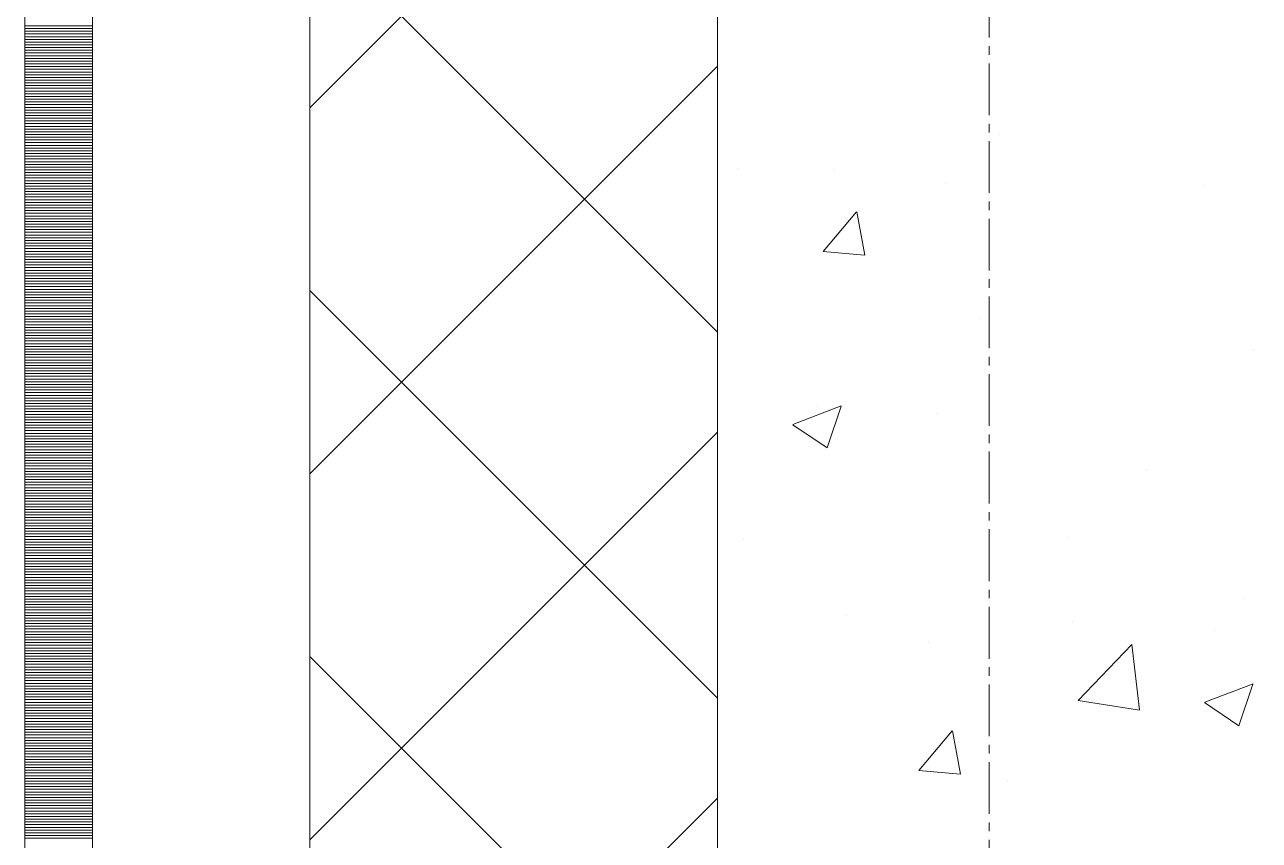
# Model space of a CAD drawing. Header units: millimetres. Extents: x 470010 to 1231400, y -134005 to 421770.
# Drawn here: x 672518.6 to 672973.1, y -68086.3 to -67786.1 of the extents above; entities that cross this region are included whole.
import ezdxf
from ezdxf.enums import TextEntityAlignment as Align

# ---------------------------------------------------------------- set-up
doc = ezdxf.new("R2010")
doc.units = ezdxf.units.MM
doc.linetypes.add('CENTER2', pattern=[28.575, 19.05, -3.175, 3.175, -3.175])
doc.linetypes.add('DASHED', pattern=[19.05, 12.7, -6.35])
doc.layers.get('Defpoints').update_dxf_attribs({"color": 140})
doc.layers.add('АР_Делит', color=120, linetype='Continuous', lineweight=0, plot=False)
for name, color, linetype, lineweight in [('АР_Стены ПЕНОблок', 52, 'Continuous', 20), ('АР_Тонкая', 254, 'Continuous', 5), ('АР_Утеплитель', 31, 'Continuous', 0), ('АР_Штриховка', 8, 'Continuous', 0)]:
    doc.layers.add(name, color=color, linetype=linetype, lineweight=lineweight)
doc.layers.add('РД_Оси_100', color=7, linetype='Continuous', lineweight=0, true_color=0x525252)
doc.styles.add('style1', font='ARIALN.TTF')

# ---------------------------------------------------------------- blocks, each defined once
blk = doc.blocks.new('СОШ_2200_АР_ОСИ_М100_28.05.24')
at = {"layer": 'АР_Делит', "color": 251, "linetype": 'DASHED', "true_color": 0x636466}
blk.add_lwpolyline([(114955, 135155), (114955, -355), (93595.036, -355), (93595.036, 13855), (94145, 13855), (94145, 68320), (66055, 68320), (66055, 13857.73), (83455, 13857.73), (83455, -355), (45245, -355), (45245, 13145), (44695, 13145), (44695, 26755), (45245, 26755), (45245, 68320), (20455, 68320), (20455, 26755), (27955, 26755), (27955, 13145), (-355, 13145), (-355, 100855)], dxfattribs=at)
at = {"layer": 'РД_Оси_100', "color": 251, "linetype": 'CENTER2', "true_color": 0x636466}
blk.add_line((0, -6155), (0, 139938.679), dxfattribs=at)
blk = doc.blocks.new('A$C9108343f')
at = {"layer": 'АР_Стены ПЕНОблок', "color": 18, "linetype": 'Continuous', "lineweight": 20, "true_color": 0x000000}
blk.add_line((7054.96, 97555), (7054.96, 21355), dxfattribs=at)
at = {"layer": 'АР_Тонкая', "color": 18, "linetype": 'Continuous', "lineweight": 5, "true_color": 0x000000}
for p, q in [((6799.96, 97555), (6799.96, 21355)), ((6824.96, 97555), (6824.96, 21355)), ((6824.96, 21355), (6824.96, 97555)), ((6904.96, 21355), (6904.96, 97555))]:
    blk.add_line(p, q, dxfattribs=at)
at = {"layer": 'АР_Утеплитель', "color": 18, "linetype": 'Continuous', "lineweight": 0, "true_color": 0x000000}
for p, q in [((6904.96, 97555), (6904.96, 21355)), ((7054.96, 21355), (7054.96, 97555))]:
    blk.add_line(p, q, dxfattribs=at)
at = {"layer": 'АР_Штриховка', "color": 18, "linetype": 'Continuous', "lineweight": 0, "true_color": 0x000000}
for p, q in [((6904.96, 32549.61), (7054.96, 32699.61)), ((7054.96, 32467.04), (6904.96, 32617.04)), ((6799.96, 32579.75), (6824.96, 32579.75)), ((6799.96, 32578.75), (6824.96, 32578.75)), ((6799.96, 32577.75), (6824.96, 32577.75)), ((6799.96, 32576.75), (6824.96, 32576.75)), ((6799.96, 32575.75), (6824.96, 32575.75)), ((6799.96, 32574.75), (6824.96, 32574.75)), ((6799.96, 32573.75), (6824.96, 32573.75)), ((6799.96, 32572.75), (6824.96, 32572.75)), ((6799.96, 32571.75), (6824.96, 32571.75)), ((6799.96, 32570.75), (6824.96, 32570.75)), ((6799.96, 32569.75), (6824.96, 32569.75)), ((6799.96, 32568.75), (6824.96, 32568.75)), ((6799.96, 32567.75), (6824.96, 32567.75)), ((6799.96, 32566.75), (6824.96, 32566.75)), ((6799.96, 32565.75), (6824.96, 32565.75)), ((6799.96, 32564.75), (6824.96, 32564.75)), ((6799.96, 32563.75), (6824.96, 32563.75)), ((6799.96, 32562.75), (6824.96, 32562.75)), ((6799.96, 32561.75), (6824.96, 32561.75)), ((6799.96, 32560.75), (6824.96, 32560.75)), ((6904.96, 32414.91), (7054.96, 32564.91)), ((6799.96, 32559.75), (6824.96, 32559.75)), ((6799.96, 32558.75), (6824.96, 32558.75)), ((6799.96, 32557.75), (6824.96, 32557.75)), ((6799.96, 32556.75), (6824.96, 32556.75)), ((6799.96, 32555.75), (6824.96, 32555.75)), ((6799.96, 32554.75), (6824.96, 32554.75)), ((6799.96, 32553.75), (6824.96, 32553.75)), ((6799.96, 32552.75), (6824.96, 32552.75)), ((6799.96, 32551.75), (6824.96, 32551.75)), ((6799.96, 32550.75), (6824.96, 32550.75)), ((6799.96, 32549.75), (6824.96, 32549.75)), ((6799.96, 32548.75), (6824.96, 32548.75)), ((6799.96, 32547.75), (6824.96, 32547.75)), ((6799.96, 32546.75), (6824.96, 32546.75)), ((6799.96, 32545.75), (6824.96, 32545.75)), ((6799.96, 32544.75), (6824.96, 32544.75)), ((6799.96, 32543.75), (6824.96, 32543.75)), ((6799.96, 32542.75), (6824.96, 32542.75)), ((6799.96, 32541.75), (6824.96, 32541.75)), ((6799.96, 32540.75), (6824.96, 32540.75)), ((6799.96, 32539.75), (6824.96, 32539.75)), ((6799.96, 32538.75), (6824.96, 32538.75)), ((6799.96, 32537.75), (6824.96, 32537.75)), ((7158.79, 32539.87), (7158.79, 32539.87)), ((6799.96, 32536.75), (6824.96, 32536.75)), ((6799.96, 32535.75), (6824.96, 32535.75)), ((6799.96, 32534.75), (6824.96, 32534.75)), ((6799.96, 32533.75), (6824.96, 32533.75)), ((6799.96, 32532.75), (6824.96, 32532.75)), ((6799.96, 32531.75), (6824.96, 32531.75)), ((6799.96, 32530.75), (6824.96, 32530.75)), ((6799.96, 32529.75), (6824.96, 32529.75)), ((6799.96, 32528.75), (6824.96, 32528.75)), ((6799.96, 32527.75), (6824.96, 32527.75)), ((6799.96, 32526.75), (6824.96, 32526.75)), ((6799.96, 32525.75), (6824.96, 32525.75)), ((6799.96, 32524.75), (6824.96, 32524.75)), ((7062.6, 32527.2), (7062.6, 32527.2)), ((7098.23, 32526.78), (7098.23, 32526.78)), ((6799.96, 32523.75), (6824.96, 32523.75)), ((6799.96, 32522.75), (6824.96, 32522.75)), ((6799.96, 32521.75), (6824.96, 32521.75)), ((6799.96, 32520.75), (6824.96, 32520.75)), ((6799.96, 32519.75), (6824.96, 32519.75)), ((7138.99, 32521.77), (7138.99, 32521.77)), ((7233.82, 32521.05), (7233.82, 32521.05)), ((6799.96, 32518.75), (6824.96, 32518.75)), ((6799.96, 32517.75), (6824.96, 32517.75)), ((6799.96, 32516.75), (6824.96, 32516.75)), ((6799.96, 32515.75), (6824.96, 32515.75)), ((6799.96, 32514.75), (6824.96, 32514.75)), ((6799.96, 32513.75), (6824.96, 32513.75)), ((6799.96, 32512.75), (6824.96, 32512.75)), ((6799.96, 32511.75), (6824.96, 32511.75)), ((6799.96, 32510.75), (6824.96, 32510.75)), ((7093.9, 32496.68), (7106.14, 32511.27)), ((7109.23, 32495.38), (7106.29, 32511.3)), ((6799.96, 32509.75), (6824.96, 32509.75)), ((6799.96, 32508.75), (6824.96, 32508.75)), ((6799.96, 32507.75), (6824.96, 32507.75)), ((6799.96, 32506.75), (6824.96, 32506.75)), ((6799.96, 32505.75), (6824.96, 32505.75)), ((6799.96, 32504.75), (6824.96, 32504.75)), ((6799.96, 32503.75), (6824.96, 32503.75)), ((6799.96, 32502.75), (6824.96, 32502.75)), ((6799.96, 32501.75), (6824.96, 32501.75)), ((6799.96, 32500.75), (6824.96, 32500.75)), ((6799.96, 32499.75), (6824.96, 32499.75)), ((6799.96, 32498.75), (6824.96, 32498.75)), ((6799.96, 32497.75), (6824.96, 32497.75)), ((6799.96, 32496.75), (6824.96, 32496.75)), ((6799.96, 32495.75), (6824.96, 32495.75)), ((6799.96, 32494.75), (6824.96, 32494.75)), ((6799.96, 32493.75), (6824.96, 32493.75)), ((6799.96, 32492.75), (6824.96, 32492.75)), ((7093.9, 32496.68), (7109.08, 32495.35)), ((6799.96, 32491.75), (6824.96, 32491.75)), ((6799.96, 32490.75), (6824.96, 32490.75)), ((6799.96, 32489.75), (6824.96, 32489.75)), ((6799.96, 32488.75), (6824.96, 32488.75)), ((6799.96, 32487.75), (6824.96, 32487.75)), ((6799.96, 32486.75), (6824.96, 32486.75)), ((6799.96, 32485.75), (6824.96, 32485.75)), ((6799.96, 32484.75), (6824.96, 32484.75)), ((6799.96, 32483.75), (6824.96, 32483.75)), ((6799.96, 32482.75), (6824.96, 32482.75)), ((6799.96, 32481.75), (6824.96, 32481.75)), ((6799.96, 32480.75), (6824.96, 32480.75)), ((6799.96, 32479.75), (6824.96, 32479.75)), ((6799.96, 32478.75), (6824.96, 32478.75)), ((7054.96, 32332.34), (6904.96, 32482.34)), ((6799.96, 32477.75), (6824.96, 32477.75)), ((6799.96, 32476.75), (6824.96, 32476.75)), ((6799.96, 32475.75), (6824.96, 32475.75)), ((6799.96, 32474.75), (6824.96, 32474.75)), ((6799.96, 32473.75), (6824.96, 32473.75)), ((6799.96, 32472.75), (6824.96, 32472.75)), ((6799.96, 32471.75), (6824.96, 32471.75)), ((6799.96, 32470.75), (6824.96, 32470.75)), ((6799.96, 32469.75), (6824.96, 32469.75)), ((7151.96, 32472.06), (7151.96, 32472.06)), ((6799.96, 32468.75), (6824.96, 32468.75)), ((6799.96, 32467.75), (6824.96, 32467.75)), ((6799.96, 32466.75), (6824.96, 32466.75)), ((6799.96, 32465.75), (6824.96, 32465.75)), ((6799.96, 32464.75), (6824.96, 32464.75)), ((6799.96, 32463.75), (6824.96, 32463.75)), ((6799.96, 32462.75), (6824.96, 32462.75)), ((6799.96, 32461.75), (6824.96, 32461.75)), ((6799.96, 32460.75), (6824.96, 32460.75)), ((7252.39, 32460.8), (7252.39, 32460.8)), ((6799.96, 32459.75), (6824.96, 32459.75)), ((6799.96, 32458.75), (6824.96, 32458.75)), ((6799.96, 32457.75), (6824.96, 32457.75)), ((6799.96, 32456.75), (6824.96, 32456.75)), ((6799.96, 32455.75), (6824.96, 32455.75)), ((6799.96, 32454.75), (6824.96, 32454.75)), ((6799.96, 32453.75), (6824.96, 32453.75)), ((6799.96, 32452.75), (6824.96, 32452.75)), ((6799.96, 32451.75), (6824.96, 32451.75)), ((6799.96, 32450.75), (6824.96, 32450.75)), ((6799.96, 32449.75), (6824.96, 32449.75)), ((6799.96, 32448.75), (6824.96, 32448.75)), ((6799.96, 32447.75), (6824.96, 32447.75)), ((6799.96, 32446.75), (6824.96, 32446.75)), ((6799.96, 32445.75), (6824.96, 32445.75)), ((6799.96, 32444.75), (6824.96, 32444.75)), ((6799.96, 32443.75), (6824.96, 32443.75)), ((6799.96, 32442.75), (6824.96, 32442.75)), ((6799.96, 32441.75), (6824.96, 32441.75)), ((6799.96, 32440.75), (6824.96, 32440.75)), ((6799.96, 32439.75), (6824.96, 32439.75)), ((6799.96, 32438.75), (6824.96, 32438.75)), ((6799.96, 32437.75), (6824.96, 32437.75)), ((7082.74, 32433.05), (7100.53, 32439.88)), ((7091.97, 32439.69), (7091.97, 32439.69)), ((7095.33, 32424.4), (7100.48, 32439.75)), ((6799.96, 32436.75), (6824.96, 32436.75)), ((6799.96, 32435.75), (6824.96, 32435.75)), ((6799.96, 32434.75), (6824.96, 32434.75)), ((6799.96, 32433.75), (6824.96, 32433.75)), ((7135.9, 32437.21), (7135.9, 32437.21)), ((6799.96, 32432.75), (6824.96, 32432.75)), ((6799.96, 32431.75), (6824.96, 32431.75)), ((6799.96, 32430.75), (6824.96, 32430.75)), ((6799.96, 32429.75), (6824.96, 32429.75)), ((6799.96, 32428.75), (6824.96, 32428.75)), ((6904.96, 32280.2), (7054.96, 32430.2)), ((7082.69, 32432.93), (7095.32, 32424.4)), ((6799.96, 32427.75), (6824.96, 32427.75)), ((6799.96, 32426.75), (6824.96, 32426.75)), ((6799.96, 32425.75), (6824.96, 32425.75)), ((6799.96, 32424.75), (6824.96, 32424.75)), ((6799.96, 32423.75), (6824.96, 32423.75)), ((6799.96, 32422.75), (6824.96, 32422.75)), ((6799.96, 32421.75), (6824.96, 32421.75)), ((6799.96, 32420.75), (6824.96, 32420.75)), ((6799.96, 32419.75), (6824.96, 32419.75)), ((6799.96, 32418.75), (6824.96, 32418.75)), ((6799.96, 32417.75), (6824.96, 32417.75)), ((6799.96, 32416.75), (6824.96, 32416.75)), ((6799.96, 32415.75), (6824.96, 32415.75)), ((7212.82, 32416.29), (7212.82, 32416.29)), ((6799.96, 32414.75), (6824.96, 32414.75)), ((6799.96, 32413.75), (6824.96, 32413.75)), ((6799.96, 32412.75), (6824.96, 32412.75)), ((6799.96, 32411.75), (6824.96, 32411.75)), ((6799.96, 32410.75), (6824.96, 32410.75)), ((6799.96, 32409.75), (6824.96, 32409.75)), ((6799.96, 32408.75), (6824.96, 32408.75)), ((6799.96, 32407.75), (6824.96, 32407.75)), ((6799.96, 32406.75), (6824.96, 32406.75)), ((6799.96, 32405.75), (6824.96, 32405.75)), ((6799.96, 32404.75), (6824.96, 32404.75)), ((6799.96, 32403.75), (6824.96, 32403.75)), ((6799.96, 32402.75), (6824.96, 32402.75)), ((6799.96, 32401.75), (6824.96, 32401.75)), ((6799.96, 32400.75), (6824.96, 32400.75)), ((6799.96, 32399.75), (6824.96, 32399.75)), ((6799.96, 32398.75), (6824.96, 32398.75)), ((6799.96, 32397.75), (6824.96, 32397.75)), ((6799.96, 32396.75), (6824.96, 32396.75)), ((6799.96, 32395.75), (6824.96, 32395.75)), ((6799.96, 32394.75), (6824.96, 32394.75)), ((6799.96, 32393.75), (6824.96, 32393.75)), ((6799.96, 32392.75), (6824.96, 32392.75)), ((6799.96, 32391.75), (6824.96, 32391.75)), ((6799.96, 32390.75), (6824.96, 32390.75)), ((6799.96, 32389.75), (6824.96, 32389.75)), ((6799.96, 32388.75), (6824.96, 32388.75)), ((6799.96, 32387.75), (6824.96, 32387.75)), ((7064.69, 32390.86), (7064.69, 32390.86)), ((7184.36, 32391.25), (7184.36, 32391.25)), ((6799.96, 32386.75), (6824.96, 32386.75)), ((6799.96, 32385.75), (6824.96, 32385.75)), ((6799.96, 32384.75), (6824.96, 32384.75)), ((6799.96, 32383.75), (6824.96, 32383.75)), ((6799.96, 32382.75), (6824.96, 32382.75)), ((6799.96, 32381.75), (6824.96, 32381.75)), ((6799.96, 32380.75), (6824.96, 32380.75)), ((6799.96, 32379.75), (6824.96, 32379.75)), ((6799.96, 32378.75), (6824.96, 32378.75)), ((6799.96, 32377.75), (6824.96, 32377.75)), ((6799.96, 32376.75), (6824.96, 32376.75)), ((6799.96, 32375.75), (6824.96, 32375.75)), ((6799.96, 32374.75), (6824.96, 32374.75)), ((6799.96, 32373.75), (6824.96, 32373.75)), ((6799.96, 32372.75), (6824.96, 32372.75)), ((6799.96, 32371.75), (6824.96, 32371.75)), ((6799.96, 32370.75), (6824.96, 32370.75)), ((6799.96, 32369.75), (6824.96, 32369.75)), ((6799.96, 32368.75), (6824.96, 32368.75)), ((6799.96, 32367.75), (6824.96, 32367.75)), ((6799.96, 32366.75), (6824.96, 32366.75)), ((6799.96, 32365.75), (6824.96, 32365.75)), ((7249.15, 32369), (7249.15, 32369)), ((6799.96, 32364.75), (6824.96, 32364.75)), ((6799.96, 32363.75), (6824.96, 32363.75)), ((6799.96, 32362.75), (6824.96, 32362.75)), ((6799.96, 32361.75), (6824.96, 32361.75)), ((6799.96, 32360.75), (6824.96, 32360.75)), ((7102.32, 32362.86), (7102.32, 32362.86)), ((7185.57, 32360.62), (7185.57, 32360.62)), ((6799.96, 32359.75), (6824.96, 32359.75)), ((6799.96, 32358.75), (6824.96, 32358.75)), ((6799.96, 32357.75), (6824.96, 32357.75)), ((6799.96, 32356.75), (6824.96, 32356.75)), ((7237.92, 32357.13), (7237.92, 32357.13)), ((6799.96, 32355.75), (6824.96, 32355.75)), ((6799.96, 32354.75), (6824.96, 32354.75)), ((6799.96, 32353.75), (6824.96, 32353.75)), ((6799.96, 32352.75), (6824.96, 32352.75)), ((6799.96, 32351.75), (6824.96, 32351.75)), ((7132.81, 32352.66), (7132.81, 32352.66)), ((7187.73, 32331.45), (7207.51, 32352.07)), ((7210.36, 32327.95), (7207.56, 32352.07)), ((6799.96, 32350.75), (6824.96, 32350.75)), ((6799.96, 32349.75), (6824.96, 32349.75)), ((6799.96, 32348.75), (6824.96, 32348.75)), ((6799.96, 32347.75), (6824.96, 32347.75)), ((7054.96, 32197.64), (6904.96, 32347.64)), ((6799.96, 32346.75), (6824.96, 32346.75)), ((6799.96, 32345.75), (6824.96, 32345.75)), ((6799.96, 32344.75), (6824.96, 32344.75)), ((6799.96, 32343.75), (6824.96, 32343.75)), ((6799.96, 32342.75), (6824.96, 32342.75)), ((6799.96, 32341.75), (6824.96, 32341.75)), ((6799.96, 32340.75), (6824.96, 32340.75)), ((6799.96, 32339.75), (6824.96, 32339.75)), ((6799.96, 32338.75), (6824.96, 32338.75)), ((6799.96, 32337.75), (6824.96, 32337.75)), ((6799.96, 32336.75), (6824.96, 32336.75)), ((6799.96, 32335.75), (6824.96, 32335.75)), ((6799.96, 32334.75), (6824.96, 32334.75)), ((6799.96, 32333.75), (6824.96, 32333.75)), ((7234.36, 32330.79), (7252.14, 32337.61)), ((7246.95, 32322.14), (7252.1, 32337.48)), ((6799.96, 32332.75), (6824.96, 32332.75)), ((6799.96, 32331.75), (6824.96, 32331.75)), ((6799.96, 32330.75), (6824.96, 32330.75)), ((6799.96, 32329.75), (6824.96, 32329.75)), ((6799.96, 32328.75), (6824.96, 32328.75)), ((7187.76, 32331.38), (7210.35, 32327.87)), ((7234.3, 32330.66), (7246.93, 32322.14)), ((6799.96, 32327.75), (6824.96, 32327.75)), ((6799.96, 32326.75), (6824.96, 32326.75)), ((6799.96, 32325.75), (6824.96, 32325.75)), ((6799.96, 32324.75), (6824.96, 32324.75)), ((6799.96, 32323.75), (6824.96, 32323.75)), ((6799.96, 32322.75), (6824.96, 32322.75)), ((6799.96, 32321.75), (6824.96, 32321.75)), ((6799.96, 32320.75), (6824.96, 32320.75)), ((6799.96, 32319.75), (6824.96, 32319.75)), ((7129.14, 32305.62), (7141.39, 32320.22)), ((7144.47, 32304.32), (7141.54, 32320.24)), ((6799.96, 32318.75), (6824.96, 32318.75)), ((6799.96, 32317.75), (6824.96, 32317.75)), ((6799.96, 32316.75), (6824.96, 32316.75)), ((6799.96, 32315.75), (6824.96, 32315.75)), ((6799.96, 32314.75), (6824.96, 32314.75)), ((6799.96, 32313.75), (6824.96, 32313.75)), ((6799.96, 32312.75), (6824.96, 32312.75)), ((6799.96, 32311.75), (6824.96, 32311.75)), ((6799.96, 32310.75), (6824.96, 32310.75)), ((6799.96, 32309.75), (6824.96, 32309.75)), ((6799.96, 32308.75), (6824.96, 32308.75)), ((6799.96, 32307.75), (6824.96, 32307.75)), ((6799.96, 32306.75), (6824.96, 32306.75)), ((6799.96, 32305.75), (6824.96, 32305.75)), ((6799.96, 32304.75), (6824.96, 32304.75)), ((6799.96, 32303.75), (6824.96, 32303.75)), ((6799.96, 32302.75), (6824.96, 32302.75)), ((6799.96, 32301.75), (6824.96, 32301.75)), ((7129.14, 32305.62), (7144.32, 32304.29)), ((7161.7, 32301.97), (7161.7, 32301.97)), ((6799.96, 32300.75), (6824.96, 32300.75)), ((6799.96, 32299.75), (6824.96, 32299.75)), ((6799.96, 32298.75), (6824.96, 32298.75)), ((6799.96, 32297.75), (6824.96, 32297.75)), ((6799.96, 32296.75), (6824.96, 32296.75)), ((6799.96, 32295.75), (6824.96, 32295.75)), ((6799.96, 32294.75), (6824.96, 32294.75)), ((6799.96, 32293.75), (6824.96, 32293.75)), ((6799.96, 32292.75), (6824.96, 32292.75)), ((6904.96, 32145.5), (7054.96, 32295.5)), ((6799.96, 32291.75), (6824.96, 32291.75)), ((6799.96, 32290.75), (6824.96, 32290.75)), ((6799.96, 32289.75), (6824.96, 32289.75)), ((6799.96, 32288.75), (6824.96, 32288.75)), ((6799.96, 32287.75), (6824.96, 32287.75)), ((6799.96, 32286.75), (6824.96, 32286.75)), ((6799.96, 32285.75), (6824.96, 32285.75)), ((6799.96, 32284.75), (6824.96, 32284.75)), ((6799.96, 32283.75), (6824.96, 32283.75)), ((6799.96, 32282.75), (6824.96, 32282.75)), ((6799.96, 32281.75), (6824.96, 32281.75)), ((6799.96, 32280.75), (6824.96, 32280.75))]:
    blk.add_line(p, q, dxfattribs=at)
at = {"layer": 'РД_Оси_100'}
blk.add_blockref('СОШ_2200_АР_ОСИ_М100_28.05.24', (7154.96, 6755), dxfattribs=at)
at = {"layer": 'Defpoints', "color": 18, "true_color": 0x000000, "style": 'style1'}
for p in [(143949.34, 316089.12), (143974.98, 281639.5), (143890.4, 273244.71), (143839.99, 264276.81), (143967.75, 254892.38), (12251.96, 104178.14), (12382.58, 96023.14)]:
    blk.add_attdef('АР-ПОМЕЩЕНИЕ:НАИМЕНОВАНИЕ', text='', height=100, dxfattribs=at).set_placement(p, align=Align.MIDDLE)
at = {"layer": 'Defpoints', "color": 18, "true_color": 0x000000, "style": 'style1', "flags": 8}
for p in [(143951.3, 279099.09), (143848.34, 269251.11), (143875.33, 260094.25), (144049.74, 250824.7), (163419.28, 238153.36), (155897.46, 237965.97), (183037.2, 237965.97), (143342.94, 237876.19)]:
    blk.add_attdef('АР-ПОМЕЩЕНИЕ:НАИМЕНОВАНИЕ', text='', height=100, dxfattribs=at).set_placement(p, align=Align.MIDDLE)

msp = doc.modelspace()

# ---------------------------------------------------------------- linework, layer by layer
at = {"layer": 'АР_Стены ПЕНОблок', "color": 18, "linetype": 'Continuous', "lineweight": 20, "true_color": 0x000000}
msp.add_line((672773.57, -2811.242), (672773.57, -79011.242), dxfattribs=at)
at = {"layer": 'АР_Тонкая', "color": 18, "linetype": 'Continuous', "lineweight": 5, "true_color": 0x000000}
for p, q in [((672518.57, -2811.242), (672518.57, -79011.242)), ((672543.57, -2811.242), (672543.57, -79011.242)), ((672543.57, -79011.242), (672543.57, -2811.242)), ((672623.57, -79011.242), (672623.57, -2811.242))]:
    msp.add_line(p, q, dxfattribs=at)
at = {"layer": 'АР_Утеплитель', "color": 18, "linetype": 'Continuous', "lineweight": 0, "true_color": 0x000000}
for p, q in [((672623.57, -2811.242), (672623.57, -79011.242)), ((672773.57, -79011.242), (672773.57, -2811.242))]:
    msp.add_line(p, q, dxfattribs=at)
at = {"layer": 'АР_Штриховка', "color": 18, "linetype": 'Continuous', "lineweight": 0, "true_color": 0x000000}
for p, q in [((672623.57, -67816.63), (672773.57, -67666.63)), ((672773.57, -67899.197), (672623.57, -67749.197)), ((672518.57, -67786.492), (672543.57, -67786.492)), ((672518.57, -67787.492), (672543.57, -67787.492)), ((672518.57, -67788.492), (672543.57, -67788.492)), ((672518.57, -67789.492), (672543.57, -67789.492)), ((672518.57, -67790.492), (672543.57, -67790.492)), ((672518.57, -67791.492), (672543.57, -67791.492)), ((672518.57, -67792.492), (672543.57, -67792.492)), ((672518.57, -67793.492), (672543.57, -67793.492)), ((672518.57, -67794.492), (672543.57, -67794.492)), ((672518.57, -67795.492), (672543.57, -67795.492)), ((672518.57, -67796.492), (672543.57, -67796.492)), ((672518.57, -67797.492), (672543.57, -67797.492)), ((672518.57, -67798.492), (672543.57, -67798.492)), ((672518.57, -67799.492), (672543.57, -67799.492)), ((672518.57, -67800.492), (672543.57, -67800.492)), ((672518.57, -67801.492), (672543.57, -67801.492)), ((672623.57, -67951.334), (672773.57, -67801.334)), ((672518.57, -67802.492), (672543.57, -67802.492)), ((672518.57, -67803.492), (672543.57, -67803.492)), ((672518.57, -67804.492), (672543.57, -67804.492)), ((672518.57, -67805.492), (672543.57, -67805.492)), ((672518.57, -67806.492), (672543.57, -67806.492)), ((672518.57, -67807.492), (672543.57, -67807.492)), ((672518.57, -67808.492), (672543.57, -67808.492)), ((672518.57, -67809.492), (672543.57, -67809.492)), ((672518.57, -67810.492), (672543.57, -67810.492)), ((672518.57, -67811.492), (672543.57, -67811.492)), ((672518.57, -67812.492), (672543.57, -67812.492)), ((672518.57, -67813.492), (672543.57, -67813.492)), ((672518.57, -67814.492), (672543.57, -67814.492)), ((672518.57, -67815.492), (672543.57, -67815.492)), ((672518.57, -67816.492), (672543.57, -67816.492)), ((672518.57, -67817.492), (672543.57, -67817.492)), ((672518.57, -67818.492), (672543.57, -67818.492)), ((672518.57, -67819.492), (672543.57, -67819.492)), ((672518.57, -67820.492), (672543.57, -67820.492)), ((672518.57, -67821.492), (672543.57, -67821.492)), ((672518.57, -67822.492), (672543.57, -67822.492)), ((672518.57, -67823.492), (672543.57, -67823.492)), ((672518.57, -67824.492), (672543.57, -67824.492)), ((672518.57, -67825.492), (672543.57, -67825.492)), ((672518.57, -67826.492), (672543.57, -67826.492)), ((672518.57, -67827.492), (672543.57, -67827.492)), ((672518.57, -67828.492), (672543.57, -67828.492)), ((672518.57, -67829.492), (672543.57, -67829.492)), ((672518.57, -67830.492), (672543.57, -67830.492)), ((672518.57, -67831.492), (672543.57, -67831.492)), ((672518.57, -67832.492), (672543.57, -67832.492)), ((672518.57, -67833.492), (672543.57, -67833.492)), ((672518.57, -67834.492), (672543.57, -67834.492)), ((672518.57, -67835.492), (672543.57, -67835.492)), ((672518.57, -67836.492), (672543.57, -67836.492)), ((672518.57, -67837.492), (672543.57, -67837.492)), ((672518.57, -67838.492), (672543.57, -67838.492)), ((672518.57, -67839.492), (672543.57, -67839.492)), ((672518.57, -67840.492), (672543.57, -67840.492)), ((672518.57, -67841.492), (672543.57, -67841.492)), ((672518.57, -67842.492), (672543.57, -67842.492)), ((672518.57, -67843.492), (672543.57, -67843.492)), ((672518.57, -67844.492), (672543.57, -67844.492)), ((672518.57, -67845.492), (672543.57, -67845.492)), ((672518.57, -67846.492), (672543.57, -67846.492)), ((672518.57, -67847.492), (672543.57, -67847.492)), ((672518.57, -67848.492), (672543.57, -67848.492)), ((672518.57, -67849.492), (672543.57, -67849.492)), ((672518.57, -67850.492), (672543.57, -67850.492)), ((672518.57, -67851.492), (672543.57, -67851.492)), ((672518.57, -67852.492), (672543.57, -67852.492)), ((672518.57, -67853.492), (672543.57, -67853.492)), ((672518.57, -67854.492), (672543.57, -67854.492)), ((672518.57, -67855.492), (672543.57, -67855.492)), ((672518.57, -67856.492), (672543.57, -67856.492)), ((672812.509, -67869.563), (672824.755, -67854.969)), ((672827.844, -67870.867), (672824.907, -67854.945)), ((672518.57, -67857.492), (672543.57, -67857.492)), ((672518.57, -67858.492), (672543.57, -67858.492)), ((672518.57, -67859.492), (672543.57, -67859.492)), ((672518.57, -67860.492), (672543.57, -67860.492)), ((672518.57, -67861.492), (672543.57, -67861.492)), ((672518.57, -67862.492), (672543.57, -67862.492)), ((672518.57, -67863.492), (672543.57, -67863.492)), ((672518.57, -67864.492), (672543.57, -67864.492)), ((672518.57, -67865.492), (672543.57, -67865.492)), ((672518.57, -67866.492), (672543.57, -67866.492)), ((672518.57, -67867.492), (672543.57, -67867.492)), ((672518.57, -67868.492), (672543.57, -67868.492)), ((672518.57, -67869.492), (672543.57, -67869.492)), ((672518.57, -67870.492), (672543.57, -67870.492)), ((672812.509, -67869.567), (672827.691, -67870.895)), ((672518.57, -67871.492), (672543.57, -67871.492)), ((672518.57, -67872.492), (672543.57, -67872.492)), ((672518.57, -67873.492), (672543.57, -67873.492)), ((672518.57, -67874.492), (672543.57, -67874.492)), ((672518.57, -67875.492), (672543.57, -67875.492)), ((672518.57, -67876.492), (672543.57, -67876.492)), ((672518.57, -67877.492), (672543.57, -67877.492)), ((672518.57, -67878.492), (672543.57, -67878.492)), ((672518.57, -67879.492), (672543.57, -67879.492)), ((672518.57, -67880.492), (672543.57, -67880.492)), ((672518.57, -67881.492), (672543.57, -67881.492)), ((672518.57, -67882.492), (672543.57, -67882.492)), ((672518.57, -67883.492), (672543.57, -67883.492)), ((672773.57, -68033.901), (672623.57, -67883.901)), ((672518.57, -67884.492), (672543.57, -67884.492)), ((672518.57, -67885.492), (672543.57, -67885.492)), ((672518.57, -67886.492), (672543.57, -67886.492)), ((672518.57, -67887.492), (672543.57, -67887.492)), ((672518.57, -67888.492), (672543.57, -67888.492)), ((672518.57, -67889.492), (672543.57, -67889.492)), ((672518.57, -67890.492), (672543.57, -67890.492)), ((672518.57, -67891.492), (672543.57, -67891.492)), ((672518.57, -67892.492), (672543.57, -67892.492)), ((672518.57, -67893.492), (672543.57, -67893.492)), ((672518.57, -67894.492), (672543.57, -67894.492)), ((672518.57, -67895.492), (672543.57, -67895.492)), ((672518.57, -67896.492), (672543.57, -67896.492)), ((672518.57, -67897.492), (672543.57, -67897.492)), ((672518.57, -67898.492), (672543.57, -67898.492)), ((672518.57, -67899.492), (672543.57, -67899.492)), ((672518.57, -67900.492), (672543.57, -67900.492)), ((672518.57, -67901.492), (672543.57, -67901.492)), ((672518.57, -67902.492), (672543.57, -67902.492)), ((672518.57, -67903.492), (672543.57, -67903.492)), ((672518.57, -67904.492), (672543.57, -67904.492)), ((672518.57, -67905.492), (672543.57, -67905.492)), ((672518.57, -67906.492), (672543.57, -67906.492)), ((672518.57, -67907.492), (672543.57, -67907.492)), ((672518.57, -67908.492), (672543.57, -67908.492)), ((672518.57, -67909.492), (672543.57, -67909.492)), ((672518.57, -67910.492), (672543.57, -67910.492)), ((672518.57, -67911.492), (672543.57, -67911.492)), ((672518.57, -67912.492), (672543.57, -67912.492)), ((672518.57, -67913.492), (672543.57, -67913.492)), ((672518.57, -67914.492), (672543.57, -67914.492)), ((672518.57, -67915.492), (672543.57, -67915.492)), ((672518.57, -67916.492), (672543.57, -67916.492)), ((672518.57, -67917.492), (672543.57, -67917.492)), ((672518.57, -67918.492), (672543.57, -67918.492)), ((672518.57, -67919.492), (672543.57, -67919.492)), ((672518.57, -67920.492), (672543.57, -67920.492)), ((672518.57, -67921.492), (672543.57, -67921.492)), ((672518.57, -67922.492), (672543.57, -67922.492)), ((672518.57, -67923.492), (672543.57, -67923.492)), ((672518.57, -67924.492), (672543.57, -67924.492)), ((672518.57, -67925.492), (672543.57, -67925.492)), ((672518.57, -67926.492), (672543.57, -67926.492)), ((672518.57, -67927.492), (672543.57, -67927.492)), ((672518.57, -67928.492), (672543.57, -67928.492)), ((672518.57, -67929.492), (672543.57, -67929.492)), ((672801.355, -67933.189), (672819.139, -67926.363)), ((672813.943, -67941.841), (672819.093, -67926.492)), ((672518.57, -67930.492), (672543.57, -67930.492)), ((672518.57, -67931.492), (672543.57, -67931.492)), ((672518.57, -67932.492), (672543.57, -67932.492)), ((672518.57, -67933.492), (672543.57, -67933.492)), ((672801.297, -67933.315), (672813.932, -67941.837)), ((672518.57, -67934.492), (672543.57, -67934.492)), ((672518.57, -67935.492), (672543.57, -67935.492)), ((672518.57, -67936.492), (672543.57, -67936.492)), ((672518.57, -67937.492), (672543.57, -67937.492)), ((672518.57, -67938.492), (672543.57, -67938.492)), ((672623.57, -68086.038), (672773.57, -67936.038)), ((672518.57, -67939.492), (672543.57, -67939.492)), ((672518.57, -67940.492), (672543.57, -67940.492)), ((672518.57, -67941.492), (672543.57, -67941.492)), ((672518.57, -67942.492), (672543.57, -67942.492)), ((672518.57, -67943.492), (672543.57, -67943.492)), ((672518.57, -67944.492), (672543.57, -67944.492)), ((672518.57, -67945.492), (672543.57, -67945.492)), ((672518.57, -67946.492), (672543.57, -67946.492)), ((672518.57, -67947.492), (672543.57, -67947.492)), ((672518.57, -67948.492), (672543.57, -67948.492)), ((672518.57, -67949.492), (672543.57, -67949.492)), ((672518.57, -67950.492), (672543.57, -67950.492)), ((672518.57, -67951.492), (672543.57, -67951.492)), ((672518.57, -67952.492), (672543.57, -67952.492)), ((672518.57, -67953.492), (672543.57, -67953.492)), ((672518.57, -67954.492), (672543.57, -67954.492)), ((672518.57, -67955.492), (672543.57, -67955.492)), ((672518.57, -67956.492), (672543.57, -67956.492)), ((672518.57, -67957.492), (672543.57, -67957.492)), ((672518.57, -67958.492), (672543.57, -67958.492)), ((672518.57, -67959.492), (672543.57, -67959.492)), ((672518.57, -67960.492), (672543.57, -67960.492)), ((672518.57, -67961.492), (672543.57, -67961.492)), ((672518.57, -67962.492), (672543.57, -67962.492)), ((672518.57, -67963.492), (672543.57, -67963.492)), ((672518.57, -67964.492), (672543.57, -67964.492)), ((672518.57, -67965.492), (672543.57, -67965.492)), ((672518.57, -67966.492), (672543.57, -67966.492)), ((672518.57, -67967.492), (672543.57, -67967.492)), ((672518.57, -67968.492), (672543.57, -67968.492)), ((672518.57, -67969.492), (672543.57, -67969.492)), ((672518.57, -67970.492), (672543.57, -67970.492)), ((672518.57, -67971.492), (672543.57, -67971.492)), ((672518.57, -67972.492), (672543.57, -67972.492)), ((672518.57, -67973.492), (672543.57, -67973.492)), ((672518.57, -67974.492), (672543.57, -67974.492)), ((672518.57, -67975.492), (672543.57, -67975.492)), ((672518.57, -67976.492), (672543.57, -67976.492)), ((672518.57, -67977.492), (672543.57, -67977.492)), ((672518.57, -67978.492), (672543.57, -67978.492)), ((672518.57, -67979.492), (672543.57, -67979.492)), ((672518.57, -67980.492), (672543.57, -67980.492)), ((672518.57, -67981.492), (672543.57, -67981.492)), ((672518.57, -67982.492), (672543.57, -67982.492)), ((672518.57, -67983.492), (672543.57, -67983.492)), ((672518.57, -67984.492), (672543.57, -67984.492)), ((672518.57, -67985.492), (672543.57, -67985.492)), ((672518.57, -67986.492), (672543.57, -67986.492)), ((672518.57, -67987.492), (672543.57, -67987.492)), ((672518.57, -67988.492), (672543.57, -67988.492)), ((672518.57, -67989.492), (672543.57, -67989.492)), ((672518.57, -67990.492), (672543.57, -67990.492)), ((672518.57, -67991.492), (672543.57, -67991.492)), ((672518.57, -67992.492), (672543.57, -67992.492)), ((672518.57, -67993.492), (672543.57, -67993.492)), ((672518.57, -67994.492), (672543.57, -67994.492)), ((672518.57, -67995.492), (672543.57, -67995.492)), ((672518.57, -67996.492), (672543.57, -67996.492)), ((672518.57, -67997.492), (672543.57, -67997.492)), ((672518.57, -67998.492), (672543.57, -67998.492)), ((672518.57, -67999.492), (672543.57, -67999.492)), ((672518.57, -68000.492), (672543.57, -68000.492)), ((672518.57, -68001.492), (672543.57, -68001.492)), ((672518.57, -68002.492), (672543.57, -68002.492)), ((672518.57, -68003.492), (672543.57, -68003.492)), ((672518.57, -68004.492), (672543.57, -68004.492)), ((672518.57, -68005.492), (672543.57, -68005.492)), ((672518.57, -68006.492), (672543.57, -68006.492)), ((672518.57, -68007.492), (672543.57, -68007.492)), ((672518.57, -68008.492), (672543.57, -68008.492)), ((672518.57, -68009.492), (672543.57, -68009.492)), ((672518.57, -68010.492), (672543.57, -68010.492)), ((672518.57, -68011.492), (672543.57, -68011.492)), ((672518.57, -68012.492), (672543.57, -68012.492)), ((672518.57, -68013.492), (672543.57, -68013.492)), ((672518.57, -68014.492), (672543.57, -68014.492)), ((672518.57, -68015.492), (672543.57, -68015.492)), ((672906.34, -68034.795), (672926.123, -68014.176)), ((672928.975, -68038.293), (672926.169, -68014.171)), ((672518.57, -68016.492), (672543.57, -68016.492)), ((672518.57, -68017.492), (672543.57, -68017.492)), ((672518.57, -68018.492), (672543.57, -68018.492)), ((672518.57, -68019.492), (672543.57, -68019.492)), ((672518.57, -68020.492), (672543.57, -68020.492)), ((672773.57, -68168.605), (672623.57, -68018.605)), ((672518.57, -68021.492), (672543.57, -68021.492)), ((672518.57, -68022.492), (672543.57, -68022.492)), ((672518.57, -68023.492), (672543.57, -68023.492)), ((672518.57, -68024.492), (672543.57, -68024.492)), ((672518.57, -68025.492), (672543.57, -68025.492)), ((672518.57, -68026.492), (672543.57, -68026.492)), ((672518.57, -68027.492), (672543.57, -68027.492)), ((672518.57, -68028.492), (672543.57, -68028.492)), ((672518.57, -68029.492), (672543.57, -68029.492)), ((672952.969, -68035.455), (672970.754, -68028.628)), ((672965.557, -68044.106), (672970.708, -68028.757)), ((672518.57, -68030.492), (672543.57, -68030.492)), ((672518.57, -68031.492), (672543.57, -68031.492)), ((672518.57, -68032.492), (672543.57, -68032.492)), ((672518.57, -68033.492), (672543.57, -68033.492)), ((672518.57, -68034.492), (672543.57, -68034.492)), ((672518.57, -68035.492), (672543.57, -68035.492)), ((672518.57, -68036.492), (672543.57, -68036.492)), ((672518.57, -68037.492), (672543.57, -68037.492)), ((672518.57, -68038.492), (672543.57, -68038.492)), ((672906.374, -68034.867), (672928.963, -68038.37)), ((672952.912, -68035.581), (672965.546, -68044.103)), ((672518.57, -68039.492), (672543.57, -68039.492)), ((672518.57, -68040.492), (672543.57, -68040.492)), ((672518.57, -68041.492), (672543.57, -68041.492)), ((672518.57, -68042.492), (672543.57, -68042.492)), ((672518.57, -68043.492), (672543.57, -68043.492)), ((672518.57, -68044.492), (672543.57, -68044.492)), ((672518.57, -68045.492), (672543.57, -68045.492)), ((672518.57, -68046.492), (672543.57, -68046.492)), ((672518.57, -68047.492), (672543.57, -68047.492)), ((672847.753, -68060.619), (672859.998, -68046.026)), ((672863.087, -68061.924), (672860.15, -68046.002)), ((672518.57, -68048.492), (672543.57, -68048.492)), ((672518.57, -68049.492), (672543.57, -68049.492)), ((672518.57, -68050.492), (672543.57, -68050.492)), ((672518.57, -68051.492), (672543.57, -68051.492)), ((672518.57, -68052.492), (672543.57, -68052.492)), ((672518.57, -68053.492), (672543.57, -68053.492)), ((672518.57, -68054.492), (672543.57, -68054.492)), ((672518.57, -68055.492), (672543.57, -68055.492)), ((672518.57, -68056.492), (672543.57, -68056.492)), ((672518.57, -68057.492), (672543.57, -68057.492)), ((672518.57, -68058.492), (672543.57, -68058.492)), ((672518.57, -68059.492), (672543.57, -68059.492)), ((672518.57, -68060.492), (672543.57, -68060.492)), ((672847.752, -68060.624), (672862.934, -68061.952)), ((672518.57, -68061.492), (672543.57, -68061.492)), ((672518.57, -68062.492), (672543.57, -68062.492)), ((672518.57, -68063.492), (672543.57, -68063.492)), ((672518.57, -68064.492), (672543.57, -68064.492)), ((672518.57, -68065.492), (672543.57, -68065.492)), ((672518.57, -68066.492), (672543.57, -68066.492)), ((672518.57, -68067.492), (672543.57, -68067.492)), ((672518.57, -68068.492), (672543.57, -68068.492)), ((672518.57, -68069.492), (672543.57, -68069.492)), ((672518.57, -68070.492), (672543.57, -68070.492)), ((672518.57, -68071.492), (672543.57, -68071.492)), ((672518.57, -68072.492), (672543.57, -68072.492)), ((672518.57, -68073.492), (672543.57, -68073.492)), ((672518.57, -68074.492), (672543.57, -68074.492)), ((672623.57, -68220.742), (672773.57, -68070.742)), ((672518.57, -68075.492), (672543.57, -68075.492)), ((672518.57, -68076.492), (672543.57, -68076.492)), ((672518.57, -68077.492), (672543.57, -68077.492)), ((672518.57, -68078.492), (672543.57, -68078.492)), ((672518.57, -68079.492), (672543.57, -68079.492)), ((672518.57, -68080.492), (672543.57, -68080.492)), ((672518.57, -68081.492), (672543.57, -68081.492)), ((672518.57, -68082.492), (672543.57, -68082.492)), ((672518.57, -68083.492), (672543.57, -68083.492)), ((672518.57, -68084.492), (672543.57, -68084.492)), ((672518.57, -68085.492), (672543.57, -68085.492))]:
    msp.add_line(p, q, dxfattribs=at)

# ---------------------------------------------------------------- block references
msp.add_blockref('A$C9108343f', (665718.612, -100366.242))
at = {"layer": 'РД_Оси_100'}
msp.add_blockref('СОШ_2200_АР_ОСИ_М100_28.05.24', (672873.57, -93611.242), dxfattribs=at)

doc.saveas('drawing.dxf')
